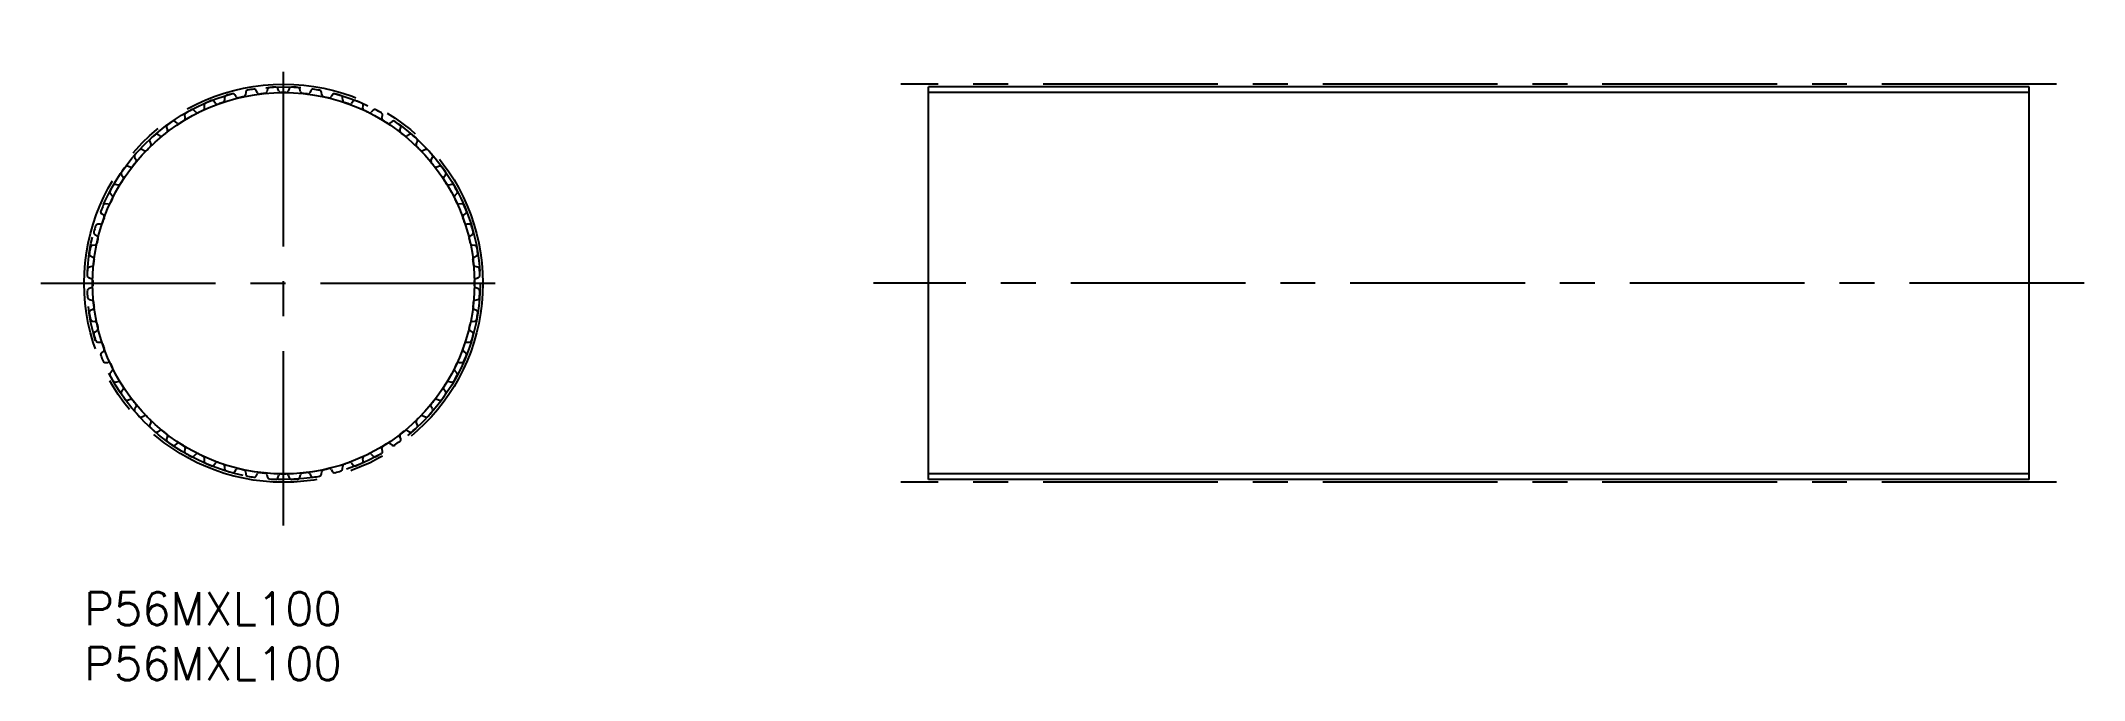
# Model space of a CAD drawing. Extents: x -4 to 182, y -8 to 50.
import ezdxf

# ---------------------------------------------------------------- set-up
doc = ezdxf.new("R2010")
doc.units = 0
doc.header["$LTSCALE"] = 0.5
doc.linetypes.add('CENTER', pattern=[50.8, 31.75, -6.35, 6.35, -6.35])
doc.linetypes.add('PHANTOM', pattern=[63.5, 31.75, -6.35, 6.35, -6.35, 6.35, -6.35])
for name, color, linetype in [('MSM_CENTER', 1, 'CENTER'), ('MSM_CONTINUOUS', 7, 'CONTINUOUS'), ('MSM_IMAGINARY', 6, 'PHANTOM'), ('MSM_NARROW', 5, 'CONTINUOUS'), ('MSM_PART_NUMBER', 7, 'CONTINUOUS')]:
    doc.layers.add(name, color=color, linetype=linetype)
doc.styles.get("Standard").update_dxf_attribs({"font": 'txt.shx', "height": 3, "bigfont": 'bigfont.shx'})

msp = doc.modelspace()

# ---------------------------------------------------------------- linework, layer by layer
at = {"layer": 'MSM_CENTER'}
for p, q in [((18.11, 6.06), (18.11, 50.16)), ((179.19, 46.22), (74.19, 46.22)), ((-3.94, 28.11), (40.16, 28.11)), ((181.69, 28.11), (71.69, 28.11)), ((179.19, 10), (74.19, 10))]:
    msp.add_line(p, q, dxfattribs=at)
msp.add_circle((18.11, 28.11), 18.11, dxfattribs=at)
at = {"layer": 'MSM_CONTINUOUS'}
for p, q in [((11.93, 44.46), (11.78, 44.66)), ((12.75, 45), (12.74, 44.75)), ((13.8, 45.05), (13.67, 45.26)), ((14.67, 45.49), (14.64, 45.24)), ((15.73, 45.43), (15.62, 45.65)), ((16.64, 45.77), (16.58, 45.52)), ((17.68, 45.58), (17.6, 45.82)), ((18.62, 45.82), (18.54, 45.58)), ((19.64, 45.52), (19.58, 45.77)), ((20.6, 45.65), (20.49, 45.43)), ((21.58, 45.24), (21.55, 45.49)), ((22.55, 45.26), (22.42, 45.05)), ((23.48, 44.75), (23.47, 45)), ((24.44, 44.66), (24.29, 44.46)), ((76.69, 10.25), (76.69, 45.96)), ((176.69, 45.96), (76.69, 45.96)), ((176.69, 10.25), (176.69, 45.96)), ((8.45, 42.68), (8.25, 42.83)), ((9.12, 43.38), (9.18, 43.13)), ((10.14, 43.67), (9.96, 43.84)), ((10.89, 44.29), (10.91, 44.04)), ((25.31, 44.04), (25.33, 44.29)), ((26.26, 43.84), (26.08, 43.67)), ((27.04, 43.13), (27.1, 43.38)), ((27.97, 42.83), (27.77, 42.68)), ((5.95, 41), (6.06, 40.77)), ((6.88, 41.51), (6.67, 41.64)), ((7.47, 42.28), (7.55, 42.04)), ((28.67, 42.04), (28.75, 42.28)), ((29.55, 41.64), (29.34, 41.51)), ((30.16, 40.77), (30.27, 41)), ((4.58, 39.55), (4.71, 39.34)), ((5.45, 40.16), (5.22, 40.27)), ((31, 40.27), (30.77, 40.16)), ((31.51, 39.34), (31.64, 39.55)), ((3.39, 37.97), (3.54, 37.77)), ((4.18, 38.67), (3.94, 38.75)), ((32.28, 38.75), (32.04, 38.67)), ((32.68, 37.77), (32.83, 37.97)), ((2.18, 35.31), (1.93, 35.33)), ((2.38, 36.26), (2.55, 36.08)), ((3.09, 37.04), (2.84, 37.1)), ((33.38, 37.1), (33.13, 37.04)), ((33.67, 36.08), (33.84, 36.26)), ((34.29, 35.33), (34.04, 35.31)), ((1.47, 33.48), (1.22, 33.47)), ((1.56, 34.44), (1.76, 34.29)), ((34.46, 34.29), (34.66, 34.44)), ((35, 33.47), (34.75, 33.48)), ((0.98, 31.58), (0.73, 31.55)), ((0.96, 32.55), (1.17, 32.42)), ((35.05, 32.42), (35.26, 32.55)), ((35.49, 31.55), (35.24, 31.58)), ((0.57, 30.6), (0.79, 30.49)), ((35.43, 30.49), (35.65, 30.6)), ((0.4, 28.62), (0.64, 28.54)), ((0.7, 29.64), (0.45, 29.58)), ((35.77, 29.58), (35.52, 29.64)), ((35.58, 28.54), (35.82, 28.62)), ((0.64, 27.68), (0.4, 27.6)), ((0.45, 26.64), (0.7, 26.58)), ((35.52, 26.58), (35.77, 26.64)), ((35.82, 27.6), (35.58, 27.68)), ((0.79, 25.73), (0.57, 25.62)), ((0.73, 24.67), (0.98, 24.64)), ((35.24, 24.64), (35.49, 24.67)), ((35.65, 25.62), (35.43, 25.73)), ((1.17, 23.8), (0.96, 23.67)), ((1.22, 22.75), (1.47, 22.74)), ((34.75, 22.74), (35, 22.75)), ((35.26, 23.67), (35.05, 23.8)), ((1.76, 21.93), (1.56, 21.78)), ((1.93, 20.89), (2.18, 20.91)), ((34.04, 20.91), (34.29, 20.89)), ((34.66, 21.78), (34.46, 21.93)), ((2.55, 20.14), (2.38, 19.96)), ((2.84, 19.12), (3.09, 19.18)), ((33.13, 19.18), (33.38, 19.12)), ((33.84, 19.96), (33.67, 20.14)), ((3.54, 18.45), (3.39, 18.25)), ((3.94, 17.47), (4.18, 17.55)), ((4.71, 16.88), (4.58, 16.67)), ((31.64, 16.67), (31.51, 16.88)), ((32.04, 17.55), (32.28, 17.47)), ((32.83, 18.25), (32.68, 18.45)), ((5.22, 15.95), (5.45, 16.06)), ((6.06, 15.45), (5.95, 15.22)), ((30.27, 15.22), (30.16, 15.45)), ((30.77, 16.06), (31, 15.95)), ((6.67, 14.58), (6.88, 14.71)), ((7.55, 14.18), (7.47, 13.94)), ((8.25, 13.39), (8.45, 13.54)), ((9.18, 13.09), (9.12, 12.84)), ((27.1, 12.84), (27.04, 13.09)), ((27.77, 13.54), (27.97, 13.39)), ((28.75, 13.94), (28.67, 14.18)), ((29.34, 14.71), (29.55, 14.58)), ((9.96, 12.38), (10.14, 12.55)), ((10.91, 12.18), (10.89, 11.93)), ((11.78, 11.56), (11.93, 11.76)), ((12.74, 11.47), (12.75, 11.22)), ((13.67, 10.96), (13.8, 11.17)), ((22.42, 11.17), (22.55, 10.96)), ((23.47, 11.22), (23.48, 11.47)), ((24.29, 11.76), (24.44, 11.56)), ((25.33, 11.93), (25.31, 12.18)), ((26.08, 12.55), (26.26, 12.38)), ((14.64, 10.98), (14.67, 10.73)), ((15.62, 10.57), (15.73, 10.79)), ((16.58, 10.7), (16.64, 10.45)), ((17.6, 10.4), (17.68, 10.64)), ((18.54, 10.64), (18.62, 10.4)), ((19.58, 10.45), (19.64, 10.7)), ((20.49, 10.79), (20.6, 10.57)), ((21.55, 10.73), (21.58, 10.98)), ((176.69, 10.25), (76.69, 10.25))]:
    msp.add_line(p, q, dxfattribs=at)
for centre, radius, start, end in [((18.11, 28.11), 17.86, 111.5648, 113.4352), ((11.62, 44.53), 0.2, 39.2857, 111.5648), ((18.11, 28.11), 17.35, 108.4991, 110.0723), ((12.54, 44.75), 0.2, 288.4991, 359.2857), ((12.95, 44.99), 0.2, 107.0066, 179.2857), ((18.11, 28.11), 17.86, 105.1363, 107.0066), ((13.5, 45.15), 0.2, 32.8571, 105.1363), ((13.97, 45.16), 0.2, 212.8571, 283.6438), ((18.11, 28.11), 17.35, 102.0705, 103.6438), ((14.44, 45.27), 0.2, 282.0705, 352.8571), ((14.87, 45.46), 0.2, 100.578, 172.8571), ((18.11, 28.11), 17.86, 98.7077, 100.578), ((15.44, 45.56), 0.2, 26.4286, 98.7077), ((15.91, 45.52), 0.2, 206.4286, 277.2152), ((18.11, 28.11), 17.34, 95.6419, 97.2152), ((16.39, 45.57), 0.2, 275.642, 346.4286), ((16.83, 45.72), 0.2, 94.1495, 166.4286), ((18.11, 28.11), 17.85, 92.2791, 94.1495), ((17.41, 45.75), 0.2, 20, 92.2791), ((17.87, 45.65), 0.2, 200, 270.7866), ((18.11, 28.11), 17.35, 89.2134, 90.7866), ((18.35, 45.65), 0.2, 269.2134, 340), ((18.81, 45.75), 0.2, 87.7209, 160), ((18.11, 28.11), 17.86, 85.8506, 87.7209), ((19.39, 45.72), 0.2, 13.5714, 85.8506), ((19.83, 45.57), 0.2, 193.5714, 264.3581), ((18.11, 28.11), 17.35, 82.7848, 84.3581), ((20.31, 45.52), 0.2, 262.7848, 333.5714), ((20.78, 45.56), 0.2, 81.2923, 153.5714), ((18.11, 28.11), 17.85, 79.422, 81.2923), ((21.35, 45.46), 0.2, 7.1429, 79.422), ((21.78, 45.27), 0.2, 187.1429, 257.9295), ((18.11, 28.11), 17.34, 76.3562, 77.9295), ((22.25, 45.16), 0.2, 256.3563, 327.1429), ((22.72, 45.15), 0.2, 74.8637, 147.1429), ((18.11, 28.11), 17.85, 72.9934, 74.8637), ((23.27, 44.99), 0.2, 0.7143, 72.9934), ((23.68, 44.75), 0.2, 180.7143, 251.5009), ((18.11, 28.11), 17.35, 69.9277, 71.5009), ((24.6, 44.53), 0.2, 68.4352, 140.7143), ((18.11, 28.11), 17.85, 66.5648, 68.4352), ((18.11, 28.11), 17.85, 124.422, 126.2923), ((8.13, 42.67), 0.2, 52.1429, 124.422), ((18.11, 28.11), 17.34, 121.3562, 122.9295), ((8.98, 43.09), 0.2, 301.3562, 12.1429), ((9.32, 43.42), 0.2, 119.8637, 192.1429), ((18.11, 28.11), 17.85, 117.9934, 119.8637), ((9.82, 43.7), 0.2, 45.7143, 117.9934), ((10.28, 43.81), 0.2, 225.7143, 296.5009), ((18.11, 28.11), 17.34, 114.9277, 116.5009), ((10.72, 44.02), 0.2, 294.9277, 5.7143), ((11.09, 44.31), 0.2, 113.4352, 185.7143), ((12.09, 44.59), 0.2, 219.2857, 290.0723), ((24.13, 44.59), 0.2, 249.9277, 320.7143), ((25.13, 44.31), 0.2, 354.2857, 66.5649), ((25.5, 44.02), 0.2, 174.2857, 245.0723), ((18.11, 28.11), 17.34, 63.4991, 65.0723), ((25.94, 43.81), 0.2, 243.4991, 314.2857), ((26.4, 43.7), 0.2, 62.0066, 134.2857), ((18.11, 28.11), 17.86, 60.1363, 62.0066), ((26.9, 43.42), 0.2, 347.8571, 60.1363), ((27.24, 43.09), 0.2, 167.8571, 238.6438), ((18.11, 28.11), 17.34, 57.0705, 58.6438), ((28.09, 42.67), 0.2, 55.578, 127.8571), ((18.11, 28.11), 17.85, 53.7077, 55.578), ((6.13, 41.08), 0.2, 132.7209, 205), ((18.11, 28.11), 17.85, 130.8505, 132.7209), ((6.56, 41.46), 0.2, 58.5714, 130.8506), ((6.98, 41.68), 0.2, 238.5714, 309.3581), ((18.11, 28.11), 17.34, 127.7848, 129.3581), ((7.66, 42.34), 0.2, 126.2923, 198.5714), ((7.36, 41.98), 0.2, 307.7848, 18.5714), ((8.57, 42.84), 0.2, 232.1429, 302.9295), ((27.65, 42.84), 0.2, 237.0705, 307.8571), ((28.86, 41.98), 0.2, 161.4286, 232.2152), ((28.56, 42.34), 0.2, 341.4286, 53.7077), ((18.11, 28.11), 17.34, 50.6419, 52.2152), ((29.24, 41.68), 0.2, 230.642, 301.4286), ((29.66, 41.46), 0.2, 49.1495, 121.4286), ((18.11, 28.11), 17.85, 47.2791, 49.1495), ((30.09, 41.08), 0.2, 335, 47.2791), ((18.11, 28.11), 17.35, 140.6419, 142.2152), ((4.76, 39.66), 0.2, 139.1495, 211.4286), ((18.11, 28.11), 17.86, 137.2791, 139.1495), ((4.54, 39.24), 0.2, 320.642, 31.4286), ((5.14, 40.09), 0.2, 65, 137.2791), ((5.53, 40.34), 0.2, 245, 315.7866), ((18.11, 28.11), 17.34, 134.2134, 135.7866), ((5.88, 40.69), 0.2, 314.2134, 25), ((30.34, 40.69), 0.2, 155, 225.7866), ((18.11, 28.11), 17.35, 44.2134, 45.7866), ((30.69, 40.34), 0.2, 224.2134, 295), ((31.08, 40.09), 0.2, 42.7209, 115), ((18.11, 28.11), 17.86, 40.8505, 42.7209), ((31.68, 39.24), 0.2, 148.5714, 219.3581), ((18.11, 28.11), 17.34, 37.7848, 39.3581), ((31.46, 39.66), 0.2, 328.5714, 40.8506), ((3.13, 37.24), 0.2, 257.8571, 328.6438), ((18.11, 28.11), 17.35, 147.0705, 148.6438), ((3.55, 38.09), 0.2, 145.578, 217.8571), ((18.11, 28.11), 17.86, 143.7077, 145.578), ((3.38, 37.65), 0.2, 327.0705, 37.8571), ((3.88, 38.56), 0.2, 71.4286, 143.7077), ((4.24, 38.86), 0.2, 251.4286, 322.2152), ((31.98, 38.86), 0.2, 217.7848, 288.5714), ((32.34, 38.56), 0.2, 36.2923, 108.5714), ((18.11, 28.11), 17.86, 34.422, 36.2923), ((32.84, 37.65), 0.2, 142.1429, 212.9295), ((18.11, 28.11), 17.34, 31.3562, 32.9295), ((32.67, 38.09), 0.2, 322.1429, 34.422), ((33.09, 37.24), 0.2, 211.3563, 282.1429), ((1.91, 35.13), 0.2, 84.2857, 156.5649), ((2.2, 35.5), 0.2, 264.2857, 335.0723), ((2.52, 36.4), 0.2, 152.0066, 224.2857), ((18.11, 28.11), 17.86, 150.1363, 152.0066), ((18.11, 28.11), 17.34, 153.4991, 155.0723), ((2.41, 35.94), 0.2, 333.4991, 44.2857), ((2.8, 36.9), 0.2, 77.8571, 150.1363), ((33.42, 36.9), 0.2, 29.8637, 102.1429), ((18.11, 28.11), 17.85, 27.9934, 29.8637), ((33.81, 35.94), 0.2, 135.7143, 206.5009), ((18.11, 28.11), 17.35, 24.9277, 26.5009), ((33.7, 36.4), 0.2, 315.7143, 27.9934), ((34.02, 35.5), 0.2, 204.9277, 275.7143), ((34.31, 35.13), 0.2, 23.4352, 95.7143), ((1.23, 33.27), 0.2, 90.7143, 162.9934), ((1.47, 33.68), 0.2, 270.7143, 341.5009), ((1.69, 34.6), 0.2, 158.4352, 230.7143), ((18.11, 28.11), 17.85, 156.5648, 158.4352), ((18.11, 28.11), 17.35, 159.9277, 161.5009), ((1.63, 34.13), 0.2, 339.9277, 50.7143), ((34.59, 34.13), 0.2, 129.2857, 200.0723), ((18.11, 28.11), 17.34, 18.4991, 20.0723), ((18.11, 28.11), 17.86, 21.5648, 23.4352), ((34.75, 33.68), 0.2, 198.4991, 269.2857), ((34.53, 34.6), 0.2, 309.2857, 21.5649), ((34.99, 33.27), 0.2, 17.0066, 89.2857), ((18.11, 28.11), 17.86, 162.9934, 164.8637), ((1.07, 32.72), 0.2, 164.8637, 237.1429), ((0.95, 31.78), 0.2, 277.1429, 347.9295), ((18.11, 28.11), 17.35, 166.3562, 167.9295), ((1.06, 32.25), 0.2, 346.3562, 57.1429), ((35.16, 32.25), 0.2, 122.8571, 193.6438), ((18.11, 28.11), 17.35, 12.0705, 13.6438), ((35.27, 31.78), 0.2, 192.0705, 262.8571), ((18.11, 28.11), 17.85, 15.1363, 17.0066), ((35.15, 32.72), 0.2, 302.8571, 15.1363), ((18.11, 28.11), 17.85, 169.422, 171.2923), ((0.66, 30.78), 0.2, 171.2923, 243.5714), ((0.76, 31.35), 0.2, 97.1429, 169.422), ((0.65, 29.83), 0.2, 283.5714, 354.3581), ((0.7, 30.31), 0.2, 352.7848, 63.5714), ((18.11, 28.11), 17.35, 172.7848, 174.3581), ((35.52, 30.31), 0.2, 116.4286, 187.2152), ((18.11, 28.11), 17.34, 5.6419, 7.2152), ((35.57, 29.83), 0.2, 185.642, 256.4286), ((35.46, 31.35), 0.2, 10.578, 82.8571), ((35.56, 30.78), 0.2, 296.4286, 8.7077), ((18.11, 28.11), 17.86, 8.7077, 10.578), ((18.11, 28.11), 17.86, 175.8505, 177.7209), ((0.47, 28.81), 0.2, 177.7209, 250), ((0.5, 29.39), 0.2, 103.5714, 175.8505), ((0.57, 28.35), 0.2, 359.2134, 70), ((0.57, 27.87), 0.2, 290, 0.7866), ((18.11, 28.11), 17.34, 179.2134, 180.7866), ((35.65, 28.35), 0.2, 110, 180.7866), ((18.11, 28.11), 17.35, 359.2134, 0.7866), ((35.65, 27.87), 0.2, 179.2134, 250), ((35.72, 29.39), 0.2, 4.1495, 76.4286), ((35.75, 28.81), 0.2, 290, 2.2791), ((18.11, 28.11), 17.85, 2.2791, 4.1495), ((0.47, 27.41), 0.2, 110, 182.2791), ((18.11, 28.11), 17.86, 182.2791, 184.1495), ((0.5, 26.83), 0.2, 184.1495, 256.4286), ((0.65, 26.39), 0.2, 5.642, 76.4286), ((18.11, 28.11), 17.35, 185.6419, 187.2152), ((18.11, 28.11), 17.35, 352.7848, 354.3581), ((35.57, 26.39), 0.2, 103.5714, 174.3581), ((35.72, 26.83), 0.2, 283.5714, 355.8506), ((35.75, 27.41), 0.2, 357.7209, 70), ((18.11, 28.11), 17.85, 355.8505, 357.7209), ((0.66, 25.44), 0.2, 116.4286, 188.7077), ((18.11, 28.11), 17.86, 188.7077, 190.578), ((0.76, 24.87), 0.2, 190.578, 262.8571), ((0.7, 25.91), 0.2, 296.4286, 7.2152), ((0.95, 24.44), 0.2, 12.0705, 82.8571), ((18.11, 28.11), 17.35, 192.0705, 193.6438), ((18.11, 28.11), 17.35, 346.3562, 347.9295), ((35.27, 24.44), 0.2, 97.1429, 167.9295), ((35.52, 25.91), 0.2, 172.7848, 243.5714), ((35.46, 24.87), 0.2, 277.1429, 349.422), ((35.56, 25.44), 0.2, 351.2923, 63.5714), ((18.11, 28.11), 17.85, 349.422, 351.2923), ((1.07, 23.5), 0.2, 122.8571, 195.1362), ((18.11, 28.11), 17.86, 195.1363, 197.0066), ((1.23, 22.95), 0.2, 197.0066, 269.2857), ((1.06, 23.97), 0.2, 302.8571, 13.6438), ((1.47, 22.54), 0.2, 18.4991, 89.2857), ((18.11, 28.11), 17.34, 198.4991, 200.0723), ((18.11, 28.11), 17.35, 339.9277, 341.5009), ((34.75, 22.54), 0.2, 90.7143, 161.5009), ((35.16, 23.97), 0.2, 166.3563, 237.1429), ((34.99, 22.95), 0.2, 270.7143, 342.9934), ((18.11, 28.11), 17.86, 342.9934, 344.8637), ((35.15, 23.5), 0.2, 344.8637, 57.1429), ((1.69, 21.62), 0.2, 129.2857, 201.5649), ((18.11, 28.11), 17.86, 201.5648, 203.4352), ((1.91, 21.09), 0.2, 203.4352, 275.7143), ((1.63, 22.09), 0.2, 309.2857, 20.0723), ((2.2, 20.72), 0.2, 24.9277, 95.7143), ((18.11, 28.11), 17.34, 204.9277, 206.5009), ((18.11, 28.11), 17.35, 333.4991, 335.0723), ((34.02, 20.72), 0.2, 84.2857, 155.0723), ((34.31, 21.09), 0.2, 264.2857, 336.5649), ((34.59, 22.09), 0.2, 159.9277, 230.7143), ((18.11, 28.11), 17.85, 336.5648, 338.4352), ((34.53, 21.62), 0.2, 338.4352, 50.7143), ((2.52, 19.82), 0.2, 135.7143, 207.9934), ((18.11, 28.11), 17.86, 207.9934, 209.8637), ((2.41, 20.28), 0.2, 315.7143, 26.5009), ((2.8, 19.32), 0.2, 209.8637, 282.1429), ((3.13, 18.98), 0.2, 31.3562, 102.1429), ((18.11, 28.11), 17.34, 211.3562, 212.9295), ((3.38, 18.57), 0.2, 322.1429, 32.9295), ((32.84, 18.57), 0.2, 147.0705, 217.8571), ((18.11, 28.11), 17.34, 327.0705, 328.6438), ((33.09, 18.98), 0.2, 77.8571, 148.6438), ((33.42, 19.32), 0.2, 257.8571, 330.1363), ((18.11, 28.11), 17.85, 330.1363, 332.0066), ((33.81, 20.28), 0.2, 153.4991, 224.2857), ((33.7, 19.82), 0.2, 332.0066, 44.2857), ((3.55, 18.13), 0.2, 142.1429, 214.422), ((18.11, 28.11), 17.85, 214.422, 216.2923), ((3.88, 17.66), 0.2, 216.2923, 288.5714), ((4.24, 17.36), 0.2, 37.7848, 108.5714), ((18.11, 28.11), 17.35, 217.7848, 219.3581), ((4.54, 16.98), 0.2, 328.5714, 39.3581), ((31.68, 16.98), 0.2, 140.642, 211.4286), ((18.11, 28.11), 17.34, 320.6419, 322.2152), ((31.98, 17.36), 0.2, 71.4286, 142.2152), ((32.34, 17.66), 0.2, 251.4286, 323.7077), ((18.11, 28.11), 17.85, 323.7077, 325.578), ((32.67, 18.13), 0.2, 325.578, 37.8571), ((4.76, 16.56), 0.2, 148.5714, 220.8506), ((18.11, 28.11), 17.85, 220.8505, 222.7209), ((5.14, 16.13), 0.2, 222.7209, 295), ((5.53, 15.88), 0.2, 44.2134, 115), ((18.11, 28.11), 17.35, 224.2134, 225.7866), ((6.13, 15.14), 0.2, 155, 227.2791), ((18.11, 28.11), 17.86, 227.2791, 229.1495), ((5.88, 15.53), 0.2, 335, 45.7866), ((18.11, 28.11), 17.85, 310.8505, 312.7209), ((30.34, 15.53), 0.2, 134.2134, 205), ((18.11, 28.11), 17.34, 314.2134, 315.7866), ((30.09, 15.14), 0.2, 312.7209, 25), ((30.69, 15.88), 0.2, 65, 135.7866), ((31.08, 16.13), 0.2, 245, 317.2791), ((18.11, 28.11), 17.86, 317.2791, 319.1495), ((31.46, 16.56), 0.2, 319.1495, 31.4286), ((6.56, 14.76), 0.2, 229.1495, 301.4286), ((6.98, 14.54), 0.2, 50.642, 121.4286), ((18.11, 28.11), 17.34, 230.6419, 232.2152), ((7.66, 13.88), 0.2, 161.4286, 233.7077), ((7.36, 14.24), 0.2, 341.4286, 52.2152), ((18.11, 28.11), 17.86, 233.7077, 235.578), ((8.13, 13.55), 0.2, 235.578, 307.8571), ((8.57, 13.38), 0.2, 57.0705, 127.8571), ((18.11, 28.11), 17.34, 237.0705, 238.6438), ((8.98, 13.13), 0.2, 347.8571, 58.6438), ((27.24, 13.13), 0.2, 121.3563, 192.1429), ((18.11, 28.11), 17.34, 301.3562, 302.9295), ((27.65, 13.38), 0.2, 52.1429, 122.9295), ((28.09, 13.55), 0.2, 232.1429, 304.422), ((18.11, 28.11), 17.85, 304.422, 306.2923), ((28.86, 14.24), 0.2, 127.7848, 198.5714), ((28.56, 13.88), 0.2, 306.2923, 18.5714), ((18.11, 28.11), 17.34, 307.7848, 309.3581), ((29.24, 14.54), 0.2, 58.5714, 129.3581), ((29.66, 14.76), 0.2, 238.5714, 310.8506), ((9.32, 12.8), 0.2, 167.8571, 240.1363), ((18.11, 28.11), 17.86, 240.1363, 242.0066), ((9.82, 12.52), 0.2, 242.0066, 314.2857), ((10.28, 12.41), 0.2, 63.4991, 134.2857), ((18.11, 28.11), 17.34, 243.4991, 245.0723), ((10.72, 12.2), 0.2, 354.2857, 65.0723), ((11.09, 11.91), 0.2, 174.2857, 246.5649), ((18.11, 28.11), 17.85, 246.5648, 248.4352), ((11.62, 11.69), 0.2, 248.4352, 320.7143), ((12.09, 11.63), 0.2, 69.9277, 140.7143), ((18.11, 28.11), 17.34, 249.9277, 251.5009), ((12.54, 11.47), 0.2, 0.7143, 71.5009), ((12.95, 11.23), 0.2, 180.7143, 252.9934), ((13.97, 11.06), 0.2, 76.3562, 147.1429), ((18.11, 28.11), 17.35, 256.3562, 257.9295), ((14.44, 10.95), 0.2, 7.1429, 77.9295), ((21.78, 10.95), 0.2, 102.0705, 172.8571), ((18.11, 28.11), 17.34, 282.0705, 283.6438), ((22.25, 11.06), 0.2, 32.8571, 103.6438), ((23.27, 11.23), 0.2, 287.0066, 359.2857), ((23.68, 11.47), 0.2, 108.4991, 179.2857), ((18.11, 28.11), 17.35, 288.4991, 290.0723), ((24.13, 11.63), 0.2, 39.2857, 110.0723), ((24.6, 11.69), 0.2, 219.2857, 291.5649), ((18.11, 28.11), 17.85, 291.5648, 293.4352), ((25.13, 11.91), 0.2, 293.4352, 5.7143), ((25.5, 12.2), 0.2, 114.9277, 185.7143), ((18.11, 28.11), 17.34, 294.9277, 296.5009), ((25.94, 12.41), 0.2, 45.7143, 116.5009), ((26.4, 12.52), 0.2, 225.7143, 297.9934), ((18.11, 28.11), 17.86, 297.9934, 299.8637), ((26.9, 12.8), 0.2, 299.8637, 12.1429), ((18.11, 28.11), 17.85, 252.9934, 254.8637), ((13.5, 11.07), 0.2, 254.8637, 327.1429), ((14.87, 10.76), 0.2, 187.1429, 259.422), ((18.11, 28.11), 17.85, 259.422, 261.2923), ((15.44, 10.66), 0.2, 261.2923, 333.5714), ((15.91, 10.7), 0.2, 82.7848, 153.5714), ((18.11, 28.11), 17.35, 262.7848, 264.3581), ((16.39, 10.65), 0.2, 13.5714, 84.3581), ((16.83, 10.5), 0.2, 193.5714, 265.8506), ((18.11, 28.11), 17.85, 265.8505, 267.7209), ((17.41, 10.47), 0.2, 267.7209, 340), ((17.87, 10.57), 0.2, 89.2134, 160), ((18.11, 28.11), 17.35, 269.2134, 270.7866), ((18.35, 10.57), 0.2, 20, 90.7866), ((18.81, 10.47), 0.2, 200, 272.2791), ((18.11, 28.11), 17.86, 272.2791, 274.1495), ((19.39, 10.5), 0.2, 274.1495, 346.4286), ((19.83, 10.65), 0.2, 95.642, 166.4286), ((18.11, 28.11), 17.34, 275.6419, 277.2152), ((20.31, 10.7), 0.2, 26.4286, 97.2152), ((20.78, 10.66), 0.2, 206.4286, 278.7077), ((18.11, 28.11), 17.85, 278.7077, 280.578), ((21.35, 10.76), 0.2, 280.578, 352.8571), ((22.72, 11.07), 0.2, 212.8571, 285.1363), ((18.11, 28.11), 17.86, 285.1363, 287.0066)]:
    msp.add_arc(centre, radius, start, end, dxfattribs=at)
at = {"layer": 'MSM_IMAGINARY'}
msp.add_circle((18.11, 28.11), 17.86, dxfattribs=at)
at = {"layer": 'MSM_NARROW'}
for p, q in [((176.69, 45.45), (76.69, 45.45)), ((176.69, 10.76), (76.69, 10.76))]:
    msp.add_line(p, q, dxfattribs=at)
msp.add_circle((18.11, 28.11), 17.35, dxfattribs=at)

# ---------------------------------------------------------------- texts
at = {"layer": 'MSM_PART_NUMBER'}
for p in [(0, -3), (0, -8)]:
    msp.add_text('P56MXL100', height=3, dxfattribs=at).set_placement(p)

doc.saveas('drawing.dxf')
